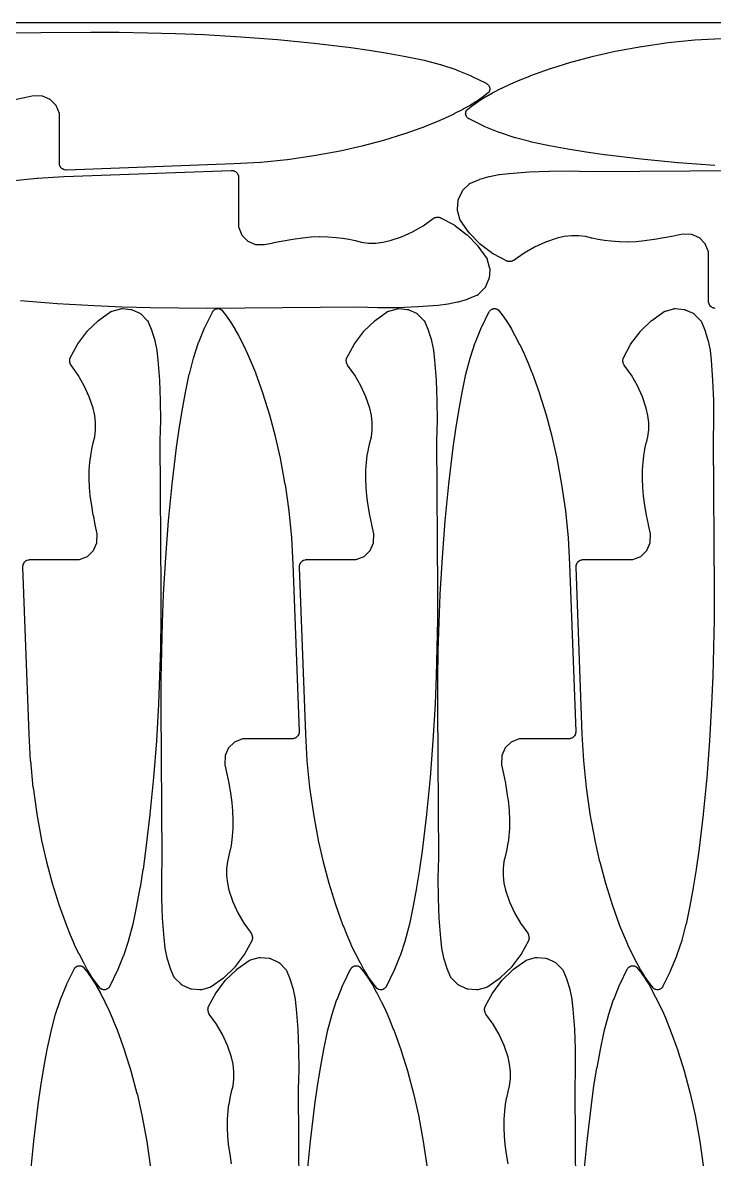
# Model space of a CAD drawing. Header units: metres. Extents: x 0 to 3000, y 0 to 1100.
# Drawn here: x 736 to 1070, y 550 to 1100 of the extents above; entities that cross this region are included whole.
import ezdxf

# ---------------------------------------------------------------- set-up
doc = ezdxf.new("R2010")
doc.units = ezdxf.units.M

msp = doc.modelspace()

# ---------------------------------------------------------------- linework, layer by layer
at = {"color": 7}
msp.add_lwpolyline([(0, 0), (3000, 0), (3000, 1100), (0, 1100), (0, 0)], close=True, dxfattribs=at)
at = {"color": 1}
for points in [[(695.85, 1094.92), (768.73, 1095.45), (768.74, 1095.45), (768.75, 1095.45), (782.4, 1095.39), (782.42, 1095.39), (796.06, 1095.17), (796.09, 1095.17), (809.72, 1094.78), (809.75, 1094.78), (823.38, 1094.23), (823.4, 1094.23), (823.41, 1094.23), (841.18, 1093.23), (841.22, 1093.23), (858.95, 1091.86), (858.99, 1091.86), (876.7, 1090.13), (876.74, 1090.12), (894.41, 1088.03), (894.43, 1088.02), (894.45, 1088.02), (903.32, 1086.77), (903.36, 1086.77), (912.2, 1085.32), (912.24, 1085.31), (921.05, 1083.67), (921.09, 1083.66), (929.86, 1081.83), (929.9, 1081.82), (929.94, 1081.81), (937.61, 1079.83), (937.75, 1079.79), (945.25, 1077.3), (945.38, 1077.25), (952.7, 1074.24), (952.83, 1074.19), (959.93, 1070.68), (959.95, 1070.67), (959.97, 1070.66), (960.03, 1070.62), (960.1, 1070.59), (960.12, 1070.57), (960.14, 1070.56), (960.46, 1070.35), (960.62, 1070.23), (960.77, 1070.11), (960.9, 1069.96), (961.02, 1069.81), (961.23, 1069.5), (961.33, 1069.34), (961.41, 1069.16), (961.48, 1068.99), (961.53, 1068.8), (961.61, 1068.44), (961.65, 1068.24), (961.66, 1068.05), (961.66, 1067.85), (961.63, 1067.66), (961.57, 1067.28), (961.56, 1067.23), (961.55, 1067.18), (961.53, 1067.13), (961.52, 1067.09), (961.51, 1067.04), (961.49, 1066.99), (961.48, 1066.94), (961.46, 1066.9), (961.44, 1066.85), (961.42, 1066.8), (961.4, 1066.76), (961.38, 1066.72), (961.36, 1066.68), (961.34, 1066.63), (961.31, 1066.59), (961.29, 1066.55), (961.26, 1066.51), (961.23, 1066.46), (961.2, 1066.43), (961.18, 1066.39), (961.14, 1066.35), (961.11, 1066.31), (961.08, 1066.28), (961.05, 1066.24), (961.01, 1066.2), (960.97, 1066.17), (960.94, 1066.14), (960.91, 1066.1), (960.86, 1066.07), (960.83, 1066.04), (958.02, 1063.85), (957.93, 1063.78), (955, 1061.76), (954.91, 1061.7), (951.88, 1059.84), (951.78, 1059.78), (948.64, 1058.1), (948.63, 1058.09), (948.61, 1058.09), (944.28, 1055.84), (944.22, 1055.82), (939.82, 1053.71), (939.76, 1053.69), (935.29, 1051.73), (935.23, 1051.7), (930.7, 1049.89), (930.66, 1049.88), (930.63, 1049.86), (920.56, 1046.25), (920.48, 1046.23), (910.27, 1043.04), (910.19, 1043.02), (899.86, 1040.25), (899.78, 1040.23), (889.34, 1037.9), (889.31, 1037.89), (889.27, 1037.88), (876.6, 1035.55), (876.52, 1035.53), (863.78, 1033.73), (863.7, 1033.72), (850.89, 1032.44), (850.8, 1032.43), (837.95, 1031.68), (837.93, 1031.68), (837.91, 1031.68), (757.08, 1028.65), (756.99, 1028.65), (756.9, 1028.66), (756.89, 1028.66), (756.89, 1028.66), (756.8, 1028.67), (756.71, 1028.68), (756.15, 1028.76), (755.97, 1028.8), (755.79, 1028.85), (755.62, 1028.92), (755.46, 1029), (754.99, 1029.27), (754.83, 1029.37), (754.69, 1029.48), (754.56, 1029.61), (754.43, 1029.74), (754.09, 1030.16), (753.98, 1030.31), (753.89, 1030.47), (753.81, 1030.64), (753.74, 1030.81), (753.57, 1031.35), (753.56, 1031.36), (753.56, 1031.38), (753.54, 1031.46), (753.52, 1031.54), (753.52, 1031.55), (753.51, 1031.57), (753.5, 1031.65), (753.49, 1031.73), (753.48, 1031.75), (753.48, 1031.76), (753.48, 1031.84), (753.47, 1031.93), (753.47, 1031.94), (753.47, 1031.96), (753.47, 1056.05), (751.89, 1059.97), (751.89, 1059.97), (749.05, 1062.86), (745.33, 1064.5), (740.95, 1064.6), (736.59, 1063.65), (736.55, 1063.64), (731.94, 1062.75)], [(1070.44, 1030.87), (1052.71, 1032.24), (1052.67, 1032.24), (1034.96, 1033.97), (1034.92, 1033.98), (1017.25, 1036.07), (1017.23, 1036.08), (1017.21, 1036.08), (1008.34, 1037.33), (1008.3, 1037.33), (999.46, 1038.78), (999.42, 1038.79), (990.61, 1040.43), (990.57, 1040.44), (981.81, 1042.27), (981.76, 1042.28), (981.72, 1042.29), (974.05, 1044.27), (973.91, 1044.31), (966.41, 1046.8), (966.28, 1046.85), (958.96, 1049.86), (958.84, 1049.91), (951.73, 1053.42), (951.71, 1053.43), (951.69, 1053.44), (951.63, 1053.48), (951.56, 1053.51), (951.54, 1053.53), (951.52, 1053.54), (951.2, 1053.75), (951.04, 1053.87), (950.9, 1054), (950.76, 1054.14), (950.64, 1054.29), (950.43, 1054.6), (950.33, 1054.77), (950.25, 1054.94), (950.18, 1055.11), (950.13, 1055.3), (950.05, 1055.66), (950.01, 1055.86), (950, 1056.05), (950, 1056.25), (950.03, 1056.44), (950.09, 1056.82), (950.11, 1056.87), (950.11, 1056.92), (950.13, 1056.97), (950.14, 1057.01), (950.15, 1057.06), (950.17, 1057.11), (950.18, 1057.16), (950.2, 1057.2), (950.22, 1057.25), (950.24, 1057.3), (950.26, 1057.34), (950.28, 1057.38), (950.3, 1057.43), (950.33, 1057.47), (950.35, 1057.51), (950.37, 1057.55), (950.4, 1057.59), (950.43, 1057.64), (950.46, 1057.67), (950.49, 1057.71), (950.52, 1057.75), (950.55, 1057.79), (950.58, 1057.83), (950.61, 1057.86), (950.65, 1057.9), (950.69, 1057.93), (950.72, 1057.96), (950.76, 1058), (950.8, 1058.03), (950.84, 1058.06), (953.64, 1060.25), (953.73, 1060.32), (956.66, 1062.34), (956.75, 1062.4), (959.78, 1064.26), (959.88, 1064.32), (963.02, 1066), (963.03, 1066.01), (963.05, 1066.01), (967.38, 1068.26), (967.44, 1068.28), (971.84, 1070.39), (971.9, 1070.41), (976.37, 1072.37), (976.43, 1072.4), (980.96, 1074.21), (981, 1074.22), (981.03, 1074.24), (991.1, 1077.85), (991.18, 1077.87), (1001.39, 1081.06), (1001.47, 1081.08), (1011.8, 1083.85), (1011.88, 1083.87), (1022.32, 1086.21), (1022.35, 1086.21), (1022.39, 1086.22), (1035.06, 1088.55), (1035.14, 1088.57), (1047.88, 1090.37), (1047.97, 1090.38), (1060.77, 1091.66), (1060.86, 1091.67), (1073.71, 1092.42)], [(729.97, 1023.49), (742.77, 1024.77), (742.86, 1024.77), (755.71, 1025.52), (755.73, 1025.52), (755.75, 1025.53), (836.58, 1028.55), (836.67, 1028.55), (836.76, 1028.55), (836.77, 1028.55), (836.77, 1028.55), (836.86, 1028.54), (836.95, 1028.53), (837.51, 1028.45), (837.69, 1028.41), (837.87, 1028.36), (838.04, 1028.29), (838.21, 1028.2), (838.67, 1027.93), (838.83, 1027.84), (838.97, 1027.72), (839.1, 1027.6), (839.23, 1027.46), (839.57, 1027.04), (839.68, 1026.89), (839.77, 1026.74), (839.86, 1026.57), (839.92, 1026.39), (840.09, 1025.86), (840.1, 1025.85), (840.1, 1025.83), (840.12, 1025.75), (840.14, 1025.67), (840.15, 1025.66), (840.15, 1025.64), (840.16, 1025.56), (840.18, 1025.48), (840.18, 1025.46), (840.18, 1025.45), (840.18, 1025.36), (840.19, 1025.28), (840.19, 1025.27), (840.19, 1025.25), (840.19, 1001.16), (841.77, 997.24), (841.77, 997.24), (844.62, 994.34), (848.33, 992.71), (852.71, 992.61), (857.07, 993.56), (857.11, 993.57), (861.72, 994.45), (861.77, 994.46), (866.4, 995.24), (866.44, 995.25), (871.09, 995.92), (871.13, 995.92), (871.17, 995.93), (875.12, 996.32), (875.24, 996.33), (879.2, 996.49), (879.32, 996.49), (883.28, 996.41), (883.4, 996.41), (887.35, 996.08), (887.38, 996.08), (887.41, 996.08), (890.44, 995.74), (890.55, 995.73), (893.55, 995.24), (893.66, 995.22), (896.63, 994.57), (896.73, 994.55), (899.53, 993.79), (902.99, 993.39), (906.51, 993.39), (910, 993.78), (913.45, 994.56), (919, 996.45), (924.34, 998.87), (929.42, 1001.79), (934.28, 1005.25), (934.36, 1005.3), (934.44, 1005.35), (934.44, 1005.35), (934.45, 1005.36), (934.53, 1005.4), (934.61, 1005.44), (934.97, 1005.6), (935.14, 1005.67), (935.32, 1005.73), (935.7, 1005.82), (935.88, 1005.86), (936.06, 1005.88), (936.45, 1005.9), (936.64, 1005.9), (936.83, 1005.88), (937.21, 1005.83), (937.28, 1005.82), (937.35, 1005.81), (937.38, 1005.8), (937.41, 1005.8), (937.47, 1005.78), (937.54, 1005.76), (937.57, 1005.75), (937.6, 1005.74), (937.66, 1005.72), (937.72, 1005.7), (937.75, 1005.68), (937.78, 1005.67), (937.84, 1005.64), (937.9, 1005.61), (944.36, 1002.15), (944.49, 1002.07), (944.62, 1001.99), (950.44, 997.6), (950.56, 997.5), (950.67, 997.4), (955.74, 992.17), (955.85, 992.05), (955.94, 991.93), (960.18, 985.95), (960.21, 985.9), (960.24, 985.86), (960.26, 985.82), (960.28, 985.79), (960.31, 985.74), (960.34, 985.69), (960.35, 985.65), (960.37, 985.61), (960.39, 985.56), (960.42, 985.51), (960.43, 985.47), (960.44, 985.43), (960.46, 985.37), (960.48, 985.32), (961.59, 981.2), (961.63, 981.03), (961.65, 980.86), (961.66, 980.68), (961.65, 980.51), (961.29, 976.38), (961.27, 976.21), (961.23, 976.04), (961.18, 975.87), (961.11, 975.71), (959.38, 971.95), (959.3, 971.8), (959.2, 971.65), (959.09, 971.51), (958.98, 971.38), (955.96, 968.36), (955.96, 968.36), (955.95, 968.35), (955.88, 968.29), (955.82, 968.23), (955.81, 968.23), (955.81, 968.22), (955.73, 968.17), (955.66, 968.11), (955.65, 968.11), (955.65, 968.11), (955.57, 968.06), (955.49, 968.01), (955.48, 968.01), (955.48, 968.01), (955.4, 967.97), (955.31, 967.93), (955.31, 967.93), (955.3, 967.92), (950.96, 966.16), (950.78, 966.1), (946.31, 964.74), (946.13, 964.7), (941.55, 963.76), (941.37, 963.73), (936.71, 963.21), (936.67, 963.21), (936.64, 963.2), (926.99, 962.49), (926.92, 962.48), (917.25, 962.09), (917.19, 962.09), (907.52, 962.03), (907.45, 962.03), (897.81, 962.28), (824.93, 961.76), (824.92, 961.76), (824.91, 961.76), (811.26, 961.82), (811.24, 961.82), (797.6, 962.04), (797.57, 962.04), (783.94, 962.43), (783.91, 962.43), (770.28, 962.98), (770.26, 962.98), (770.25, 962.98), (752.49, 963.98), (752.44, 963.98), (734.71, 965.34)], [(1070.71, 961.78), (1070.15, 961.87), (1069.97, 961.9), (1069.79, 961.96), (1069.62, 962.03), (1069.46, 962.11), (1068.99, 962.38), (1068.83, 962.48), (1068.69, 962.59), (1068.56, 962.72), (1068.43, 962.85), (1068.09, 963.27), (1067.98, 963.42), (1067.89, 963.58), (1067.81, 963.75), (1067.74, 963.92), (1067.57, 964.45), (1067.56, 964.47), (1067.56, 964.49), (1067.54, 964.56), (1067.52, 964.64), (1067.52, 964.66), (1067.51, 964.68), (1067.5, 964.76), (1067.49, 964.84), (1067.48, 964.85), (1067.48, 964.87), (1067.48, 964.95), (1067.47, 965.03), (1067.47, 965.05), (1067.47, 965.07), (1067.47, 989.15), (1065.89, 993.07), (1065.89, 993.07), (1063.05, 995.97), (1059.33, 997.6), (1054.95, 997.7), (1050.59, 996.76), (1050.55, 996.75), (1045.94, 995.86), (1045.89, 995.85), (1041.26, 995.07), (1041.22, 995.07), (1036.57, 994.4), (1036.53, 994.4), (1036.49, 994.39), (1032.54, 993.99), (1032.42, 993.98), (1028.46, 993.82), (1028.34, 993.82), (1024.38, 993.9), (1024.26, 993.91), (1020.31, 994.23), (1020.28, 994.23), (1020.25, 994.24), (1017.22, 994.57), (1017.11, 994.59), (1014.11, 995.08), (1014.01, 995.1), (1011.03, 995.74), (1010.93, 995.77), (1008.13, 996.53), (1004.67, 996.92), (1001.15, 996.92), (997.66, 996.53), (994.21, 995.75), (988.66, 993.86), (983.32, 991.45), (978.24, 988.53), (973.38, 985.06), (973.3, 985.01), (973.22, 984.97), (973.22, 984.96), (973.21, 984.96), (973.13, 984.92), (973.05, 984.87), (972.69, 984.71), (972.52, 984.64), (972.34, 984.59), (971.96, 984.49), (971.78, 984.46), (971.6, 984.44), (971.21, 984.42), (971.02, 984.42), (970.83, 984.43), (970.45, 984.48), (970.38, 984.49), (970.32, 984.5), (970.28, 984.51), (970.25, 984.52), (970.19, 984.54), (970.13, 984.55), (970.1, 984.56), (970.06, 984.57), (970, 984.6), (969.94, 984.62), (969.91, 984.63), (969.88, 984.64), (969.82, 984.67), (969.76, 984.7), (963.3, 988.16), (963.17, 988.24), (963.04, 988.33), (957.22, 992.71), (957.11, 992.81), (956.99, 992.92), (951.92, 998.15), (951.81, 998.26), (951.72, 998.38), (947.48, 1004.36), (947.45, 1004.41), (947.42, 1004.46), (947.4, 1004.49), (947.38, 1004.53), (947.35, 1004.58), (947.32, 1004.63), (947.31, 1004.67), (947.29, 1004.7), (947.27, 1004.76), (947.25, 1004.81), (947.23, 1004.85), (947.22, 1004.89), (947.2, 1004.94), (947.19, 1005), (946.07, 1009.11), (946.03, 1009.28), (946.01, 1009.46), (946, 1009.63), (946.01, 1009.81), (946.37, 1013.94), (946.39, 1014.11), (946.43, 1014.28), (946.48, 1014.44), (946.55, 1014.6), (948.28, 1018.36), (948.37, 1018.52), (948.46, 1018.67), (948.57, 1018.81), (948.68, 1018.94), (951.7, 1021.95), (951.7, 1021.96), (951.71, 1021.96), (951.78, 1022.02), (951.84, 1022.08), (951.85, 1022.09), (951.86, 1022.09), (951.93, 1022.15), (952, 1022.2), (952.01, 1022.21), (952.01, 1022.21), (952.09, 1022.26), (952.17, 1022.3), (952.18, 1022.31), (952.18, 1022.31), (952.27, 1022.35), (952.35, 1022.39), (952.35, 1022.39), (952.36, 1022.39), (956.7, 1024.16), (956.88, 1024.22), (961.35, 1025.57), (961.53, 1025.62), (966.11, 1026.56), (966.29, 1026.59), (970.95, 1027.1), (970.99, 1027.11), (971.02, 1027.11), (980.67, 1027.83), (980.74, 1027.83), (990.41, 1028.22), (990.47, 1028.22), (1000.15, 1028.29), (1000.21, 1028.29), (1009.85, 1028.03), (1082.73, 1028.55)], [(739.41, 540.99), (741.14, 558.7), (741.14, 558.74), (743.24, 576.41), (743.25, 576.43), (743.25, 576.45), (744.5, 585.32), (744.5, 585.36), (745.95, 594.2), (745.95, 594.24), (747.6, 603.05), (747.6, 603.09), (749.44, 611.86), (749.45, 611.9), (749.46, 611.94), (751.44, 619.61), (751.48, 619.75), (753.97, 627.25), (754.02, 627.38), (757.02, 634.7), (757.08, 634.83), (760.59, 641.93), (760.6, 641.95), (760.61, 641.97), (760.65, 642.03), (760.68, 642.1), (760.7, 642.12), (760.71, 642.14), (760.92, 642.46), (761.03, 642.62), (761.16, 642.77), (761.31, 642.9), (761.46, 643.02), (761.77, 643.23), (761.93, 643.33), (762.1, 643.41), (762.28, 643.48), (762.47, 643.53), (762.83, 643.61), (763.02, 643.65), (763.22, 643.66), (763.41, 643.66), (763.61, 643.63), (763.99, 643.57), (764.04, 643.56), (764.09, 643.55), (764.14, 643.53), (764.18, 643.52), (764.23, 643.51), (764.28, 643.49), (764.32, 643.48), (764.37, 643.46), (764.42, 643.44), (764.46, 643.42), (764.51, 643.4), (764.55, 643.38), (764.59, 643.36), (764.64, 643.34), (764.68, 643.31), (764.72, 643.29), (764.76, 643.26), (764.81, 643.23), (764.84, 643.2), (764.88, 643.18), (764.92, 643.14), (764.96, 643.11), (764.99, 643.08), (765.03, 643.05), (765.06, 643.01), (765.1, 642.97), (765.13, 642.94), (765.16, 642.91), (765.2, 642.86), (765.23, 642.83), (767.42, 640.02), (767.49, 639.93), (769.51, 637), (769.57, 636.91), (771.43, 633.88), (771.48, 633.78), (773.17, 630.64), (773.17, 630.63), (773.18, 630.61), (775.42, 626.28), (775.45, 626.22), (777.55, 621.82), (777.58, 621.76), (779.54, 617.29), (779.57, 617.23), (781.38, 612.7), (781.39, 612.66), (781.41, 612.63), (785.01, 602.56), (785.04, 602.48), (788.23, 592.27), (788.25, 592.19), (791.02, 581.86), (791.04, 581.78), (793.37, 571.34), (793.38, 571.31), (793.39, 571.27), (795.72, 558.6), (795.73, 558.52), (797.54, 545.78)], [(836.81, 547.77), (836.03, 552.4), (836.02, 552.44), (835.35, 557.09), (835.35, 557.13), (835.34, 557.17), (834.94, 561.12), (834.94, 561.24), (834.78, 565.2), (834.78, 565.32), (834.86, 569.28), (834.86, 569.4), (835.18, 573.35), (835.19, 573.38), (835.19, 573.41), (835.53, 576.44), (835.54, 576.55), (836.03, 579.55), (836.05, 579.66), (836.7, 582.63), (836.72, 582.73), (837.48, 585.53), (837.88, 588.99), (837.88, 592.51), (837.49, 596), (836.71, 599.45), (834.82, 605), (832.4, 610.34), (829.48, 615.42), (826.02, 620.28), (825.97, 620.36), (825.92, 620.44), (825.92, 620.44), (825.91, 620.45), (825.87, 620.53), (825.83, 620.61), (825.67, 620.97), (825.6, 621.14), (825.54, 621.32), (825.45, 621.7), (825.41, 621.88), (825.39, 622.06), (825.37, 622.45), (825.37, 622.64), (825.39, 622.83), (825.44, 623.21), (825.45, 623.28), (825.46, 623.35), (825.47, 623.38), (825.47, 623.41), (825.49, 623.47), (825.51, 623.54), (825.52, 623.57), (825.53, 623.6), (825.55, 623.66), (825.57, 623.72), (825.59, 623.75), (825.6, 623.78), (825.63, 623.84), (825.66, 623.9), (829.12, 630.36), (829.19, 630.49), (829.28, 630.62), (833.67, 636.44), (833.77, 636.56), (833.87, 636.67), (839.1, 641.74), (839.21, 641.85), (839.34, 641.94), (845.32, 646.18), (845.36, 646.21), (845.41, 646.24), (845.45, 646.26), (845.48, 646.28), (845.53, 646.31), (845.58, 646.34), (845.62, 646.35), (845.66, 646.37), (845.71, 646.39), (845.76, 646.42), (845.8, 646.43), (845.84, 646.44), (845.9, 646.46), (845.95, 646.48), (850.07, 647.59), (850.24, 647.63), (850.41, 647.65), (850.59, 647.66), (850.76, 647.65), (854.89, 647.29), (855.06, 647.27), (855.23, 647.23), (855.4, 647.18), (855.55, 647.11), (859.32, 645.38), (859.47, 645.3), (859.62, 645.2), (859.76, 645.09), (859.89, 644.98), (862.91, 641.96), (862.91, 641.96), (862.92, 641.95), (862.98, 641.88), (863.04, 641.82), (863.04, 641.81), (863.05, 641.81), (863.1, 641.73), (863.16, 641.66), (863.16, 641.65), (863.16, 641.65), (863.21, 641.57), (863.26, 641.49), (863.26, 641.48), (863.26, 641.48), (863.3, 641.4), (863.34, 641.31), (863.34, 641.31), (863.35, 641.3), (865.11, 636.96), (865.17, 636.78), (866.53, 632.31), (866.57, 632.13), (867.51, 627.55), (867.54, 627.37), (868.06, 622.71), (868.06, 622.67), (868.07, 622.64), (868.78, 612.99), (868.78, 612.92), (869.18, 603.25), (869.18, 603.19), (869.24, 593.52), (869.24, 593.45), (868.99, 583.81), (869.51, 510.93)], [(873.19, 540.99), (874.93, 558.7), (874.93, 558.74), (877.03, 576.41), (877.03, 576.43), (877.03, 576.45), (878.28, 585.32), (878.29, 585.36), (879.73, 594.2), (879.74, 594.24), (881.38, 603.05), (881.39, 603.09), (883.23, 611.86), (883.24, 611.9), (883.25, 611.94), (885.22, 619.61), (885.26, 619.75), (887.76, 627.25), (887.8, 627.38), (890.81, 634.7), (890.87, 634.83), (894.37, 641.93), (894.38, 641.95), (894.39, 641.97), (894.43, 642.03), (894.47, 642.1), (894.48, 642.12), (894.49, 642.14), (894.71, 642.46), (894.82, 642.62), (894.95, 642.77), (895.09, 642.9), (895.25, 643.02), (895.56, 643.23), (895.72, 643.33), (895.89, 643.41), (896.07, 643.48), (896.25, 643.53), (896.62, 643.61), (896.81, 643.65), (897.01, 643.66), (897.2, 643.66), (897.39, 643.63), (897.78, 643.57), (897.83, 643.56), (897.88, 643.55), (897.92, 643.53), (897.97, 643.52), (898.02, 643.51), (898.07, 643.49), (898.11, 643.48), (898.15, 643.46), (898.2, 643.44), (898.25, 643.42), (898.29, 643.4), (898.33, 643.38), (898.38, 643.36), (898.43, 643.34), (898.47, 643.31), (898.51, 643.29), (898.55, 643.26), (898.59, 643.23), (898.63, 643.2), (898.67, 643.18), (898.71, 643.14), (898.75, 643.11), (898.78, 643.08), (898.82, 643.05), (898.85, 643.01), (898.89, 642.97), (898.92, 642.94), (898.95, 642.91), (898.98, 642.86), (899.02, 642.83), (901.2, 640.02), (901.27, 639.93), (903.3, 637), (903.36, 636.91), (905.21, 633.88), (905.27, 633.78), (906.95, 630.64), (906.96, 630.63), (906.97, 630.61), (909.21, 626.28), (909.24, 626.22), (911.34, 621.82), (911.37, 621.76), (913.33, 617.29), (913.35, 617.23), (915.17, 612.7), (915.18, 612.66), (915.19, 612.63), (918.8, 602.56), (918.83, 602.48), (922.01, 592.27), (922.04, 592.19), (924.8, 581.86), (924.82, 581.78), (927.16, 571.34), (927.17, 571.31), (927.17, 571.27), (929.51, 558.6), (929.52, 558.52), (931.33, 545.78)], [(970.59, 547.77), (969.81, 552.4), (969.81, 552.44), (969.14, 557.09), (969.14, 557.13), (969.13, 557.17), (968.73, 561.12), (968.72, 561.24), (968.56, 565.2), (968.56, 565.32), (968.64, 569.28), (968.65, 569.4), (968.97, 573.35), (968.97, 573.38), (968.98, 573.41), (969.31, 576.44), (969.33, 576.55), (969.82, 579.55), (969.84, 579.66), (970.48, 582.63), (970.51, 582.73), (971.27, 585.53), (971.66, 588.99), (971.66, 592.51), (971.27, 596), (970.49, 599.45), (968.6, 605), (966.19, 610.34), (963.27, 615.42), (959.8, 620.28), (959.75, 620.36), (959.71, 620.44), (959.7, 620.44), (959.7, 620.45), (959.66, 620.53), (959.61, 620.61), (959.45, 620.97), (959.38, 621.14), (959.33, 621.32), (959.23, 621.7), (959.2, 621.88), (959.18, 622.06), (959.16, 622.45), (959.16, 622.64), (959.17, 622.83), (959.22, 623.21), (959.23, 623.28), (959.24, 623.35), (959.25, 623.38), (959.26, 623.41), (959.28, 623.47), (959.29, 623.54), (959.3, 623.57), (959.31, 623.6), (959.34, 623.66), (959.36, 623.72), (959.37, 623.75), (959.38, 623.78), (959.41, 623.84), (959.44, 623.9), (962.9, 630.36), (962.98, 630.49), (963.07, 630.62), (967.45, 636.44), (967.55, 636.56), (967.66, 636.67), (972.89, 641.74), (973, 641.85), (973.12, 641.94), (979.1, 646.18), (979.15, 646.21), (979.2, 646.24), (979.23, 646.26), (979.27, 646.28), (979.32, 646.31), (979.37, 646.34), (979.41, 646.35), (979.44, 646.37), (979.5, 646.39), (979.55, 646.42), (979.59, 646.43), (979.63, 646.44), (979.68, 646.46), (979.74, 646.48), (983.85, 647.59), (984.02, 647.63), (984.2, 647.65), (984.37, 647.66), (984.55, 647.65), (988.68, 647.29), (988.85, 647.27), (989.02, 647.23), (989.18, 647.18), (989.34, 647.11), (993.1, 645.38), (993.26, 645.3), (993.41, 645.2), (993.55, 645.09), (993.68, 644.98), (996.69, 641.96), (996.7, 641.96), (996.7, 641.95), (996.76, 641.88), (996.82, 641.82), (996.83, 641.81), (996.83, 641.81), (996.89, 641.73), (996.94, 641.66), (996.95, 641.65), (996.95, 641.65), (997, 641.57), (997.04, 641.49), (997.05, 641.48), (997.05, 641.48), (997.09, 641.4), (997.13, 641.31), (997.13, 641.31), (997.13, 641.3), (998.9, 636.96), (998.96, 636.78), (1000.31, 632.31), (1000.36, 632.13), (1001.3, 627.55), (1001.33, 627.37), (1001.84, 622.71), (1001.85, 622.67), (1001.85, 622.64), (1002.57, 612.99), (1002.57, 612.92), (1002.96, 603.25), (1002.96, 603.19), (1003.03, 593.52), (1003.03, 593.45), (1002.77, 583.81), (1003.29, 510.93)], [(1006.98, 540.99), (1008.71, 558.7), (1008.72, 558.74), (1010.81, 576.41), (1010.82, 576.43), (1010.82, 576.45), (1012.07, 585.32), (1012.07, 585.36), (1013.52, 594.2), (1013.53, 594.24), (1015.17, 603.05), (1015.18, 603.09), (1017.01, 611.86), (1017.02, 611.9), (1017.03, 611.94), (1019.01, 619.61), (1019.05, 619.75), (1021.54, 627.25), (1021.59, 627.38), (1024.6, 634.7), (1024.65, 634.83), (1028.16, 641.93), (1028.17, 641.95), (1028.18, 641.97), (1028.22, 642.03), (1028.25, 642.1), (1028.27, 642.12), (1028.28, 642.14), (1028.49, 642.46), (1028.61, 642.62), (1028.74, 642.77), (1028.88, 642.9), (1029.03, 643.02), (1029.34, 643.23), (1029.51, 643.33), (1029.68, 643.41), (1029.85, 643.48), (1030.04, 643.53), (1030.4, 643.61), (1030.6, 643.65), (1030.79, 643.66), (1030.99, 643.66), (1031.18, 643.63), (1031.56, 643.57), (1031.61, 643.56), (1031.66, 643.55), (1031.71, 643.53), (1031.75, 643.52), (1031.8, 643.51), (1031.85, 643.49), (1031.9, 643.48), (1031.94, 643.46), (1031.99, 643.44), (1032.04, 643.42), (1032.08, 643.4), (1032.12, 643.38), (1032.17, 643.36), (1032.21, 643.34), (1032.25, 643.31), (1032.29, 643.29), (1032.33, 643.26), (1032.38, 643.23), (1032.41, 643.2), (1032.45, 643.18), (1032.49, 643.14), (1032.53, 643.11), (1032.57, 643.08), (1032.6, 643.05), (1032.64, 643.01), (1032.67, 642.97), (1032.7, 642.94), (1032.74, 642.91), (1032.77, 642.86), (1032.8, 642.83), (1034.99, 640.02), (1035.06, 639.93), (1037.08, 637), (1037.14, 636.91), (1039, 633.88), (1039.06, 633.78), (1040.74, 630.64), (1040.75, 630.63), (1040.75, 630.61), (1043, 626.28), (1043.02, 626.22), (1045.13, 621.82), (1045.15, 621.76), (1047.11, 617.29), (1047.14, 617.23), (1048.95, 612.7), (1048.96, 612.66), (1048.98, 612.63), (1052.59, 602.56), (1052.61, 602.48), (1055.8, 592.27), (1055.82, 592.19), (1058.59, 581.86), (1058.61, 581.78), (1060.95, 571.34), (1060.95, 571.31), (1060.96, 571.27), (1063.29, 558.6), (1063.31, 558.52), (1065.11, 545.78)]]:
    msp.add_lwpolyline(points, dxfattribs=at)
for points in [[(767.13, 841.77), (770.03, 844.62), (771.66, 848.33), (771.76, 852.71), (770.82, 857.07), (770.81, 857.11), (769.92, 861.72), (769.91, 861.77), (769.14, 866.4), (769.13, 866.44), (768.46, 871.09), (768.46, 871.13), (768.45, 871.17), (768.05, 875.12), (768.04, 875.24), (767.88, 879.2), (767.88, 879.32), (767.96, 883.28), (767.97, 883.4), (768.29, 887.35), (768.29, 887.38), (768.3, 887.41), (768.63, 890.44), (768.65, 890.55), (769.14, 893.55), (769.16, 893.66), (769.81, 896.63), (769.83, 896.73), (770.59, 899.53), (770.98, 902.99), (770.99, 906.51), (770.6, 910), (769.81, 913.45), (767.92, 919), (765.51, 924.34), (762.59, 929.42), (759.12, 934.28), (759.08, 934.36), (759.03, 934.44), (759.02, 934.44), (759.02, 934.45), (758.98, 934.53), (758.94, 934.61), (758.77, 934.97), (758.7, 935.14), (758.65, 935.32), (758.56, 935.7), (758.52, 935.88), (758.5, 936.06), (758.48, 936.45), (758.48, 936.64), (758.49, 936.83), (758.54, 937.21), (758.56, 937.28), (758.57, 937.35), (758.57, 937.38), (758.58, 937.41), (758.6, 937.47), (758.61, 937.54), (758.62, 937.57), (758.63, 937.6), (758.66, 937.66), (758.68, 937.72), (758.69, 937.75), (758.7, 937.78), (758.74, 937.84), (758.76, 937.9), (762.22, 944.36), (762.3, 944.49), (762.39, 944.62), (766.78, 950.44), (766.87, 950.56), (766.98, 950.67), (772.21, 955.74), (772.32, 955.85), (772.44, 955.94), (778.42, 960.18), (778.47, 960.21), (778.52, 960.24), (778.55, 960.26), (778.59, 960.28), (778.64, 960.31), (778.69, 960.34), (778.73, 960.35), (778.76, 960.37), (778.82, 960.39), (778.87, 960.42), (778.91, 960.43), (778.95, 960.44), (779, 960.46), (779.06, 960.48), (783.17, 961.59), (783.34, 961.63), (783.52, 961.65), (783.69, 961.66), (783.87, 961.65), (788, 961.29), (788.17, 961.27), (788.34, 961.23), (788.5, 961.18), (788.66, 961.11), (792.42, 959.38), (792.58, 959.3), (792.73, 959.2), (792.87, 959.09), (793, 958.98), (796.01, 955.96), (796.02, 955.96), (796.02, 955.95), (796.08, 955.88), (796.15, 955.82), (796.15, 955.81), (796.15, 955.81), (796.21, 955.73), (796.26, 955.66), (796.27, 955.65), (796.27, 955.65), (796.32, 955.57), (796.36, 955.49), (796.37, 955.48), (796.37, 955.48), (796.41, 955.4), (796.45, 955.31), (796.45, 955.31), (796.45, 955.3), (798.22, 950.96), (798.28, 950.78), (799.63, 946.31), (799.68, 946.13), (800.62, 941.55), (800.65, 941.37), (801.17, 936.71), (801.17, 936.67), (801.17, 936.64), (801.89, 926.99), (801.89, 926.92), (802.28, 917.25), (802.28, 917.19), (802.35, 907.52), (802.35, 907.45), (802.09, 897.81), (802.62, 824.93), (802.61, 824.92), (802.62, 824.91), (802.56, 811.26), (802.56, 811.24), (802.34, 797.6), (802.34, 797.57), (801.95, 783.94), (801.95, 783.91), (801.4, 770.28), (801.4, 770.26), (801.4, 770.25), (800.4, 752.49), (800.4, 752.44), (799.03, 734.71), (799.03, 734.67), (797.3, 716.96), (797.29, 716.92), (795.19, 699.25), (795.19, 699.23), (795.19, 699.21), (793.94, 690.34), (793.93, 690.3), (792.49, 681.46), (792.48, 681.42), (790.84, 672.61), (790.83, 672.57), (789, 663.81), (788.99, 663.76), (788.98, 663.72), (787, 656.05), (786.96, 655.91), (784.47, 648.41), (784.42, 648.28), (781.41, 640.96), (781.36, 640.84), (777.85, 633.73), (777.84, 633.71), (777.83, 633.69), (777.79, 633.63), (777.75, 633.56), (777.74, 633.54), (777.73, 633.52), (777.52, 633.2), (777.4, 633.04), (777.27, 632.9), (777.13, 632.76), (776.98, 632.64), (776.67, 632.43), (776.5, 632.33), (776.33, 632.25), (776.15, 632.18), (775.97, 632.13), (775.6, 632.05), (775.41, 632.01), (775.22, 632), (775.02, 632), (774.83, 632.03), (774.45, 632.09), (774.4, 632.11), (774.34, 632.11), (774.3, 632.13), (774.25, 632.14), (774.21, 632.15), (774.16, 632.17), (774.11, 632.18), (774.07, 632.2), (774.02, 632.22), (773.97, 632.24), (773.93, 632.26), (773.89, 632.28), (773.84, 632.3), (773.8, 632.33), (773.76, 632.35), (773.72, 632.37), (773.68, 632.4), (773.63, 632.43), (773.59, 632.46), (773.56, 632.49), (773.52, 632.52), (773.48, 632.55), (773.44, 632.58), (773.41, 632.61), (773.37, 632.65), (773.33, 632.69), (773.3, 632.72), (773.27, 632.76), (773.24, 632.8), (773.21, 632.84), (771.02, 635.64), (770.95, 635.73), (768.93, 638.66), (768.87, 638.75), (767.01, 641.78), (766.95, 641.88), (765.27, 645.02), (765.26, 645.03), (765.25, 645.05), (763.01, 649.38), (762.98, 649.44), (760.88, 653.84), (760.86, 653.9), (758.9, 658.37), (758.87, 658.43), (757.06, 662.96), (757.04, 663), (757.03, 663.03), (753.42, 673.1), (753.4, 673.18), (750.21, 683.39), (750.19, 683.47), (747.42, 693.8), (747.4, 693.88), (745.06, 704.32), (745.06, 704.35), (745.05, 704.39), (742.72, 717.06), (742.7, 717.14), (740.9, 729.88), (740.89, 729.97), (739.61, 742.77), (739.6, 742.86), (738.85, 755.71), (738.85, 755.73), (738.85, 755.75), (735.82, 836.58), (735.82, 836.67), (735.82, 836.76), (735.82, 836.77), (735.82, 836.77), (735.83, 836.86), (735.84, 836.95), (735.93, 837.51), (735.96, 837.69), (736.02, 837.87), (736.09, 838.04), (736.17, 838.21), (736.44, 838.67), (736.54, 838.83), (736.65, 838.97), (736.78, 839.1), (736.91, 839.23), (737.33, 839.57), (737.48, 839.68), (737.64, 839.77), (737.81, 839.86), (737.98, 839.92), (738.51, 840.09), (738.53, 840.1), (738.55, 840.1), (738.63, 840.12), (738.7, 840.14), (738.72, 840.15), (738.74, 840.15), (738.82, 840.16), (738.9, 840.18), (738.91, 840.18), (738.93, 840.18), (739.01, 840.18), (739.09, 840.19), (739.11, 840.19), (739.13, 840.19), (763.21, 840.19), (767.13, 841.77)], [(838.2, 751.89), (835.3, 749.05), (833.67, 745.33), (833.57, 740.95), (834.51, 736.59), (834.52, 736.55), (835.41, 731.94), (835.42, 731.89), (836.19, 727.26), (836.2, 727.22), (836.87, 722.57), (836.87, 722.53), (836.88, 722.49), (837.28, 718.54), (837.29, 718.42), (837.45, 714.46), (837.45, 714.34), (837.37, 710.38), (837.36, 710.26), (837.04, 706.31), (837.04, 706.28), (837.03, 706.25), (836.7, 703.22), (836.68, 703.11), (836.19, 700.11), (836.17, 700.01), (835.52, 697.03), (835.5, 696.93), (834.74, 694.13), (834.35, 690.67), (834.34, 687.15), (834.73, 683.66), (835.52, 680.21), (837.41, 674.66), (839.82, 669.32), (842.74, 664.24), (846.21, 659.38), (846.25, 659.3), (846.3, 659.22), (846.31, 659.22), (846.31, 659.21), (846.35, 659.13), (846.39, 659.05), (846.56, 658.69), (846.63, 658.52), (846.68, 658.34), (846.77, 657.96), (846.81, 657.78), (846.83, 657.6), (846.85, 657.21), (846.85, 657.02), (846.84, 656.83), (846.79, 656.45), (846.77, 656.38), (846.76, 656.32), (846.76, 656.28), (846.75, 656.25), (846.73, 656.19), (846.72, 656.13), (846.71, 656.1), (846.7, 656.06), (846.67, 656), (846.65, 655.94), (846.64, 655.91), (846.63, 655.88), (846.59, 655.82), (846.57, 655.76), (843.11, 649.3), (843.03, 649.17), (842.94, 649.04), (838.55, 643.22), (838.46, 643.11), (838.35, 642.99), (833.12, 637.92), (833.01, 637.81), (832.89, 637.72), (826.91, 633.48), (826.86, 633.45), (826.81, 633.42), (826.78, 633.4), (826.74, 633.38), (826.69, 633.35), (826.64, 633.32), (826.6, 633.31), (826.57, 633.29), (826.51, 633.27), (826.46, 633.25), (826.42, 633.23), (826.38, 633.22), (826.33, 633.2), (826.27, 633.19), (822.16, 632.07), (821.99, 632.03), (821.81, 632.01), (821.64, 632), (821.46, 632.01), (817.33, 632.37), (817.16, 632.39), (816.99, 632.43), (816.83, 632.48), (816.67, 632.55), (812.91, 634.28), (812.75, 634.37), (812.6, 634.46), (812.46, 634.57), (812.33, 634.68), (809.32, 637.7), (809.31, 637.7), (809.31, 637.71), (809.25, 637.78), (809.18, 637.84), (809.18, 637.85), (809.18, 637.86), (809.12, 637.93), (809.07, 638), (809.06, 638.01), (809.06, 638.01), (809.01, 638.09), (808.97, 638.17), (808.96, 638.18), (808.96, 638.18), (808.92, 638.27), (808.88, 638.35), (808.88, 638.35), (808.88, 638.36), (807.11, 642.7), (807.05, 642.88), (805.7, 647.35), (805.65, 647.53), (804.71, 652.11), (804.68, 652.29), (804.16, 656.95), (804.16, 656.99), (804.16, 657.02), (803.44, 666.67), (803.44, 666.74), (803.05, 676.41), (803.05, 676.47), (802.98, 686.15), (802.98, 686.21), (803.24, 695.85), (802.72, 768.73), (802.72, 768.74), (802.72, 768.75), (802.77, 782.4), (802.77, 782.42), (802.99, 796.06), (802.99, 796.09), (803.38, 809.72), (803.38, 809.75), (803.93, 823.38), (803.93, 823.4), (803.93, 823.41), (804.93, 841.18), (804.93, 841.22), (806.3, 858.95), (806.3, 858.99), (808.03, 876.7), (808.04, 876.74), (810.14, 894.41), (810.14, 894.43), (810.14, 894.45), (811.39, 903.32), (811.4, 903.36), (812.84, 912.2), (812.85, 912.24), (814.49, 921.05), (814.5, 921.09), (816.33, 929.86), (816.34, 929.9), (816.35, 929.94), (818.33, 937.61), (818.37, 937.75), (820.86, 945.25), (820.91, 945.38), (823.92, 952.7), (823.97, 952.83), (827.48, 959.93), (827.49, 959.95), (827.5, 959.97), (827.54, 960.03), (827.58, 960.1), (827.59, 960.12), (827.6, 960.14), (827.81, 960.46), (827.93, 960.62), (828.06, 960.77), (828.2, 960.9), (828.36, 961.02), (828.66, 961.23), (828.83, 961.33), (829, 961.41), (829.18, 961.48), (829.36, 961.53), (829.73, 961.61), (829.92, 961.65), (830.11, 961.66), (830.31, 961.66), (830.5, 961.63), (830.88, 961.57), (830.93, 961.56), (830.99, 961.55), (831.03, 961.53), (831.08, 961.52), (831.12, 961.51), (831.17, 961.49), (831.22, 961.48), (831.26, 961.46), (831.31, 961.44), (831.36, 961.42), (831.4, 961.4), (831.44, 961.38), (831.49, 961.36), (831.53, 961.34), (831.57, 961.31), (831.61, 961.29), (831.65, 961.26), (831.7, 961.23), (831.74, 961.2), (831.77, 961.18), (831.81, 961.14), (831.85, 961.11), (831.89, 961.08), (831.92, 961.05), (831.96, 961.01), (832, 960.97), (832.03, 960.94), (832.06, 960.91), (832.09, 960.86), (832.12, 960.83), (834.31, 958.02), (834.38, 957.93), (836.4, 955), (836.46, 954.91), (838.32, 951.88), (838.38, 951.78), (840.06, 948.64), (840.07, 948.63), (840.08, 948.61), (842.32, 944.28), (842.35, 944.22), (844.45, 939.82), (844.47, 939.76), (846.43, 935.29), (846.46, 935.23), (848.27, 930.7), (848.29, 930.66), (848.3, 930.63), (851.91, 920.56), (851.93, 920.48), (855.12, 910.27), (855.14, 910.19), (857.91, 899.86), (857.93, 899.78), (860.27, 889.34), (860.27, 889.31), (860.28, 889.27), (862.61, 876.6), (862.63, 876.52), (864.43, 863.78), (864.44, 863.7), (865.72, 850.89), (865.73, 850.8), (866.48, 837.95), (866.48, 837.93), (866.48, 837.91), (869.51, 757.08), (869.51, 756.99), (869.51, 756.9), (869.51, 756.89), (869.51, 756.89), (869.5, 756.8), (869.49, 756.71), (869.4, 756.15), (869.37, 755.97), (869.31, 755.79), (869.24, 755.62), (869.16, 755.46), (868.89, 754.99), (868.79, 754.83), (868.68, 754.69), (868.55, 754.56), (868.42, 754.43), (868, 754.09), (867.85, 753.98), (867.69, 753.89), (867.52, 753.81), (867.35, 753.74), (866.82, 753.57), (866.8, 753.56), (866.78, 753.56), (866.7, 753.54), (866.63, 753.52), (866.61, 753.52), (866.59, 753.51), (866.51, 753.5), (866.43, 753.49), (866.42, 753.48), (866.4, 753.48), (866.32, 753.48), (866.24, 753.47), (866.22, 753.47), (866.2, 753.47), (842.12, 753.47), (838.2, 751.89)], [(900.92, 841.77), (903.82, 844.62), (905.45, 848.33), (905.55, 852.71), (904.6, 857.07), (904.59, 857.11), (903.71, 861.72), (903.7, 861.77), (902.92, 866.4), (902.91, 866.44), (902.25, 871.09), (902.24, 871.13), (902.24, 871.17), (901.84, 875.12), (901.83, 875.24), (901.67, 879.2), (901.67, 879.32), (901.75, 883.28), (901.76, 883.4), (902.08, 887.35), (902.08, 887.38), (902.08, 887.41), (902.42, 890.44), (902.43, 890.55), (902.93, 893.55), (902.94, 893.66), (903.59, 896.63), (903.62, 896.73), (904.38, 899.53), (904.77, 902.99), (904.77, 906.51), (904.38, 910), (903.6, 913.45), (901.71, 919), (899.29, 924.34), (896.37, 929.42), (892.91, 934.28), (892.86, 934.36), (892.81, 934.44), (892.81, 934.44), (892.8, 934.45), (892.76, 934.53), (892.72, 934.61), (892.56, 934.97), (892.49, 935.14), (892.44, 935.32), (892.34, 935.7), (892.31, 935.88), (892.29, 936.06), (892.26, 936.45), (892.26, 936.64), (892.28, 936.83), (892.33, 937.21), (892.34, 937.28), (892.35, 937.35), (892.36, 937.38), (892.36, 937.41), (892.38, 937.47), (892.4, 937.54), (892.41, 937.57), (892.42, 937.6), (892.44, 937.66), (892.47, 937.72), (892.48, 937.75), (892.49, 937.78), (892.52, 937.84), (892.55, 937.9), (896.01, 944.36), (896.09, 944.49), (896.18, 944.62), (900.56, 950.44), (900.66, 950.56), (900.77, 950.67), (905.99, 955.74), (906.11, 955.85), (906.23, 955.94), (912.21, 960.18), (912.26, 960.21), (912.3, 960.24), (912.34, 960.26), (912.38, 960.28), (912.43, 960.31), (912.48, 960.34), (912.51, 960.35), (912.55, 960.37), (912.6, 960.39), (912.66, 960.42), (912.69, 960.43), (912.73, 960.44), (912.79, 960.46), (912.84, 960.48), (916.96, 961.59), (917.13, 961.63), (917.3, 961.65), (917.48, 961.66), (917.66, 961.65), (921.78, 961.29), (921.95, 961.27), (922.12, 961.23), (922.29, 961.18), (922.45, 961.11), (926.21, 959.38), (926.37, 959.3), (926.51, 959.2), (926.65, 959.09), (926.78, 958.98), (929.8, 955.96), (929.8, 955.96), (929.81, 955.95), (929.87, 955.88), (929.93, 955.82), (929.94, 955.81), (929.94, 955.81), (929.99, 955.73), (930.05, 955.66), (930.05, 955.65), (930.06, 955.65), (930.1, 955.57), (930.15, 955.49), (930.15, 955.48), (930.16, 955.48), (930.19, 955.4), (930.23, 955.31), (930.24, 955.31), (930.24, 955.3), (932, 950.96), (932.06, 950.78), (933.42, 946.31), (933.47, 946.13), (934.41, 941.55), (934.43, 941.37), (934.95, 936.71), (934.95, 936.67), (934.96, 936.64), (935.67, 926.99), (935.68, 926.92), (936.07, 917.25), (936.07, 917.19), (936.14, 907.52), (936.14, 907.45), (935.88, 897.81), (936.4, 824.93), (936.4, 824.92), (936.4, 824.91), (936.34, 811.26), (936.34, 811.24), (936.12, 797.6), (936.12, 797.57), (935.74, 783.94), (935.73, 783.91), (935.18, 770.28), (935.18, 770.26), (935.18, 770.25), (934.19, 752.49), (934.18, 752.44), (932.82, 734.71), (932.82, 734.67), (931.08, 716.96), (931.08, 716.92), (928.98, 699.25), (928.98, 699.23), (928.97, 699.21), (927.73, 690.34), (927.72, 690.3), (926.28, 681.46), (926.27, 681.42), (924.63, 672.61), (924.62, 672.57), (922.78, 663.81), (922.77, 663.76), (922.76, 663.72), (920.79, 656.05), (920.75, 655.91), (918.25, 648.41), (918.2, 648.28), (915.2, 640.96), (915.14, 640.84), (911.64, 633.73), (911.63, 633.71), (911.62, 633.69), (911.58, 633.63), (911.54, 633.56), (911.53, 633.54), (911.52, 633.52), (911.3, 633.2), (911.19, 633.04), (911.06, 632.9), (910.92, 632.76), (910.76, 632.64), (910.45, 632.43), (910.29, 632.33), (910.12, 632.25), (909.94, 632.18), (909.76, 632.13), (909.39, 632.05), (909.2, 632.01), (909, 632), (908.81, 632), (908.62, 632.03), (908.23, 632.09), (908.18, 632.11), (908.13, 632.11), (908.09, 632.13), (908.04, 632.14), (907.99, 632.15), (907.94, 632.17), (907.9, 632.18), (907.85, 632.2), (907.81, 632.22), (907.76, 632.24), (907.72, 632.26), (907.67, 632.28), (907.63, 632.3), (907.58, 632.33), (907.54, 632.35), (907.5, 632.37), (907.46, 632.4), (907.42, 632.43), (907.38, 632.46), (907.34, 632.49), (907.3, 632.52), (907.26, 632.55), (907.23, 632.58), (907.19, 632.61), (907.16, 632.65), (907.12, 632.69), (907.09, 632.72), (907.06, 632.76), (907.03, 632.8), (906.99, 632.84), (904.8, 635.64), (904.74, 635.73), (902.71, 638.66), (902.65, 638.75), (900.8, 641.78), (900.74, 641.88), (899.06, 645.02), (899.05, 645.03), (899.04, 645.05), (896.8, 649.38), (896.77, 649.44), (894.67, 653.84), (894.64, 653.9), (892.68, 658.37), (892.66, 658.43), (890.84, 662.96), (890.83, 663), (890.82, 663.03), (887.21, 673.1), (887.18, 673.18), (883.99, 683.39), (883.97, 683.47), (881.21, 693.8), (881.19, 693.88), (878.85, 704.32), (878.84, 704.35), (878.83, 704.39), (876.5, 717.06), (876.49, 717.14), (874.68, 729.88), (874.67, 729.97), (873.39, 742.77), (873.39, 742.86), (872.64, 755.71), (872.64, 755.73), (872.64, 755.75), (869.61, 836.58), (869.61, 836.67), (869.61, 836.76), (869.61, 836.77), (869.61, 836.77), (869.62, 836.86), (869.63, 836.95), (869.71, 837.51), (869.75, 837.69), (869.8, 837.87), (869.87, 838.04), (869.96, 838.21), (870.23, 838.67), (870.33, 838.83), (870.44, 838.97), (870.56, 839.1), (870.7, 839.23), (871.12, 839.57), (871.27, 839.68), (871.43, 839.77), (871.59, 839.86), (871.77, 839.92), (872.3, 840.09), (872.32, 840.1), (872.33, 840.1), (872.41, 840.12), (872.49, 840.14), (872.51, 840.15), (872.52, 840.15), (872.6, 840.16), (872.68, 840.18), (872.7, 840.18), (872.72, 840.18), (872.8, 840.18), (872.88, 840.19), (872.9, 840.19), (872.91, 840.19), (897, 840.19), (900.92, 841.77)], [(971.98, 751.89), (969.08, 749.05), (967.45, 745.33), (967.35, 740.95), (968.3, 736.59), (968.31, 736.55), (969.19, 731.94), (969.2, 731.89), (969.98, 727.26), (969.99, 727.22), (970.66, 722.57), (970.66, 722.53), (970.67, 722.49), (971.06, 718.54), (971.07, 718.42), (971.23, 714.46), (971.23, 714.34), (971.15, 710.38), (971.15, 710.26), (970.82, 706.31), (970.82, 706.28), (970.82, 706.25), (970.48, 703.22), (970.47, 703.11), (969.98, 700.11), (969.96, 700.01), (969.31, 697.03), (969.29, 696.93), (968.53, 694.13), (968.13, 690.67), (968.13, 687.15), (968.52, 683.66), (969.3, 680.21), (971.19, 674.66), (973.61, 669.32), (976.53, 664.24), (979.99, 659.38), (980.04, 659.3), (980.09, 659.22), (980.09, 659.22), (980.1, 659.21), (980.14, 659.13), (980.18, 659.05), (980.34, 658.69), (980.41, 658.52), (980.47, 658.34), (980.56, 657.96), (980.6, 657.78), (980.62, 657.6), (980.64, 657.21), (980.64, 657.02), (980.62, 656.83), (980.57, 656.45), (980.56, 656.38), (980.55, 656.32), (980.54, 656.28), (980.54, 656.25), (980.52, 656.19), (980.5, 656.13), (980.49, 656.1), (980.48, 656.06), (980.46, 656), (980.44, 655.94), (980.42, 655.91), (980.41, 655.88), (980.38, 655.82), (980.35, 655.76), (976.89, 649.3), (976.81, 649.17), (976.73, 649.04), (972.34, 643.22), (972.24, 643.11), (972.14, 642.99), (966.91, 637.92), (966.79, 637.81), (966.67, 637.72), (960.69, 633.48), (960.64, 633.45), (960.6, 633.42), (960.56, 633.4), (960.53, 633.38), (960.48, 633.35), (960.43, 633.32), (960.39, 633.31), (960.35, 633.29), (960.3, 633.27), (960.25, 633.25), (960.21, 633.23), (960.17, 633.22), (960.11, 633.2), (960.06, 633.19), (955.94, 632.07), (955.77, 632.03), (955.6, 632.01), (955.42, 632), (955.25, 632.01), (951.12, 632.37), (950.95, 632.39), (950.78, 632.43), (950.61, 632.48), (950.45, 632.55), (946.69, 634.28), (946.54, 634.37), (946.39, 634.46), (946.25, 634.57), (946.12, 634.68), (943.1, 637.7), (943.1, 637.7), (943.09, 637.71), (943.03, 637.78), (942.97, 637.84), (942.97, 637.85), (942.96, 637.86), (942.91, 637.93), (942.85, 638), (942.85, 638.01), (942.85, 638.01), (942.8, 638.09), (942.75, 638.17), (942.75, 638.18), (942.75, 638.18), (942.71, 638.27), (942.67, 638.35), (942.67, 638.35), (942.66, 638.36), (940.9, 642.7), (940.84, 642.88), (939.48, 647.35), (939.44, 647.53), (938.5, 652.11), (938.47, 652.29), (937.95, 656.95), (937.95, 656.99), (937.94, 657.02), (937.23, 666.67), (937.22, 666.74), (936.83, 676.41), (936.83, 676.47), (936.77, 686.15), (936.77, 686.21), (937.02, 695.85), (936.5, 768.73), (936.5, 768.74), (936.5, 768.75), (936.56, 782.4), (936.56, 782.42), (936.78, 796.06), (936.78, 796.09), (937.17, 809.72), (937.17, 809.75), (937.72, 823.38), (937.72, 823.4), (937.72, 823.41), (938.72, 841.18), (938.72, 841.22), (940.08, 858.95), (940.09, 858.99), (941.82, 876.7), (941.82, 876.74), (943.92, 894.41), (943.93, 894.43), (943.93, 894.45), (945.17, 903.32), (945.18, 903.36), (946.63, 912.2), (946.63, 912.24), (948.27, 921.05), (948.28, 921.09), (950.12, 929.86), (950.13, 929.9), (950.14, 929.94), (952.12, 937.61), (952.15, 937.75), (954.65, 945.25), (954.7, 945.38), (957.7, 952.7), (957.76, 952.83), (961.27, 959.93), (961.28, 959.95), (961.29, 959.97), (961.32, 960.03), (961.36, 960.1), (961.37, 960.12), (961.39, 960.14), (961.6, 960.46), (961.71, 960.62), (961.84, 960.77), (961.99, 960.9), (962.14, 961.02), (962.45, 961.23), (962.61, 961.33), (962.78, 961.41), (962.96, 961.48), (963.14, 961.53), (963.51, 961.61), (963.7, 961.65), (963.9, 961.66), (964.09, 961.66), (964.29, 961.63), (964.67, 961.57), (964.72, 961.56), (964.77, 961.55), (964.82, 961.53), (964.86, 961.52), (964.91, 961.51), (964.96, 961.49), (965, 961.48), (965.05, 961.46), (965.1, 961.44), (965.14, 961.42), (965.18, 961.4), (965.23, 961.38), (965.27, 961.36), (965.32, 961.34), (965.36, 961.31), (965.4, 961.29), (965.44, 961.26), (965.48, 961.23), (965.52, 961.2), (965.56, 961.18), (965.6, 961.14), (965.64, 961.11), (965.67, 961.08), (965.71, 961.05), (965.74, 961.01), (965.78, 960.97), (965.81, 960.94), (965.84, 960.91), (965.88, 960.86), (965.91, 960.83), (968.1, 958.02), (968.16, 957.93), (970.19, 955), (970.25, 954.91), (972.11, 951.88), (972.16, 951.78), (973.85, 948.64), (973.85, 948.63), (973.86, 948.61), (976.1, 944.28), (976.13, 944.22), (978.23, 939.82), (978.26, 939.76), (980.22, 935.29), (980.24, 935.23), (982.06, 930.7), (982.07, 930.66), (982.09, 930.63), (985.69, 920.56), (985.72, 920.48), (988.91, 910.27), (988.93, 910.19), (991.69, 899.86), (991.71, 899.78), (994.05, 889.34), (994.06, 889.31), (994.07, 889.27), (996.4, 876.6), (996.41, 876.52), (998.22, 863.78), (998.23, 863.7), (999.51, 850.89), (999.51, 850.8), (1000.26, 837.95), (1000.26, 837.93), (1000.27, 837.91), (1003.29, 757.08), (1003.29, 756.99), (1003.29, 756.9), (1003.29, 756.89), (1003.29, 756.89), (1003.28, 756.8), (1003.27, 756.71), (1003.19, 756.15), (1003.15, 755.97), (1003.1, 755.79), (1003.03, 755.62), (1002.94, 755.46), (1002.67, 754.99), (1002.58, 754.83), (1002.46, 754.69), (1002.34, 754.56), (1002.2, 754.43), (1001.78, 754.09), (1001.63, 753.98), (1001.48, 753.89), (1001.31, 753.81), (1001.13, 753.74), (1000.6, 753.57), (1000.59, 753.56), (1000.57, 753.56), (1000.49, 753.54), (1000.41, 753.52), (1000.4, 753.52), (1000.38, 753.51), (1000.3, 753.5), (1000.22, 753.49), (1000.2, 753.48), (1000.19, 753.48), (1000.1, 753.48), (1000.02, 753.47), (1000.01, 753.47), (999.99, 753.47), (975.9, 753.47), (971.98, 751.89)], [(1034.71, 841.77), (1037.6, 844.62), (1039.24, 848.33), (1039.34, 852.71), (1038.39, 857.07), (1038.38, 857.11), (1037.49, 861.72), (1037.48, 861.77), (1036.71, 866.4), (1036.7, 866.44), (1036.03, 871.09), (1036.03, 871.13), (1036.02, 871.17), (1035.62, 875.12), (1035.62, 875.24), (1035.46, 879.2), (1035.46, 879.32), (1035.54, 883.28), (1035.54, 883.4), (1035.86, 887.35), (1035.87, 887.38), (1035.87, 887.41), (1036.21, 890.44), (1036.22, 890.55), (1036.71, 893.55), (1036.73, 893.66), (1037.38, 896.63), (1037.4, 896.73), (1038.16, 899.53), (1038.55, 902.99), (1038.56, 906.51), (1038.17, 910), (1037.38, 913.45), (1035.49, 919), (1033.08, 924.34), (1030.16, 929.42), (1026.7, 934.28), (1026.65, 934.36), (1026.6, 934.44), (1026.59, 934.44), (1026.59, 934.45), (1026.55, 934.53), (1026.51, 934.61), (1026.34, 934.97), (1026.27, 935.14), (1026.22, 935.32), (1026.13, 935.7), (1026.09, 935.88), (1026.07, 936.06), (1026.05, 936.45), (1026.05, 936.64), (1026.06, 936.83), (1026.12, 937.21), (1026.13, 937.28), (1026.14, 937.35), (1026.14, 937.38), (1026.15, 937.41), (1026.17, 937.47), (1026.19, 937.54), (1026.2, 937.57), (1026.2, 937.6), (1026.23, 937.66), (1026.25, 937.72), (1026.26, 937.75), (1026.28, 937.78), (1026.31, 937.84), (1026.34, 937.9), (1029.8, 944.36), (1029.87, 944.49), (1029.96, 944.62), (1034.35, 950.44), (1034.45, 950.56), (1034.55, 950.67), (1039.78, 955.74), (1039.89, 955.85), (1040.02, 955.94), (1046, 960.18), (1046.04, 960.21), (1046.09, 960.24), (1046.13, 960.26), (1046.16, 960.28), (1046.21, 960.31), (1046.26, 960.34), (1046.3, 960.35), (1046.34, 960.37), (1046.39, 960.39), (1046.44, 960.42), (1046.48, 960.43), (1046.52, 960.44), (1046.57, 960.46), (1046.63, 960.48), (1050.74, 961.59), (1050.92, 961.63), (1051.09, 961.65), (1051.27, 961.66), (1051.44, 961.65), (1055.57, 961.29), (1055.74, 961.27), (1055.91, 961.23), (1056.07, 961.18), (1056.23, 961.11), (1059.99, 959.38), (1060.15, 959.3), (1060.3, 959.2), (1060.44, 959.09), (1060.57, 958.98), (1063.59, 955.96), (1063.59, 955.96), (1063.6, 955.95), (1063.66, 955.88), (1063.72, 955.82), (1063.72, 955.81), (1063.73, 955.81), (1063.78, 955.73), (1063.83, 955.66), (1063.84, 955.65), (1063.84, 955.65), (1063.89, 955.57), (1063.94, 955.49), (1063.94, 955.48), (1063.94, 955.48), (1063.98, 955.4), (1064.02, 955.31), (1064.02, 955.31), (1064.02, 955.3), (1065.79, 950.96), (1065.85, 950.78), (1067.21, 946.31), (1067.25, 946.13), (1068.19, 941.55), (1068.22, 941.37), (1068.74, 936.71), (1068.74, 936.67), (1068.74, 936.64), (1069.46, 926.99), (1069.46, 926.92), (1069.85, 917.25), (1069.86, 917.19), (1069.92, 907.52), (1069.92, 907.45), (1069.66, 897.81), (1070.19, 824.93), (1070.19, 824.92), (1070.19, 824.91), (1070.13, 811.26), (1070.13, 811.24), (1069.91, 797.6), (1069.91, 797.57), (1069.52, 783.94), (1069.52, 783.91), (1068.97, 770.28), (1068.97, 770.26), (1068.97, 770.25), (1067.97, 752.49), (1067.97, 752.44), (1066.6, 734.71), (1066.6, 734.67), (1064.87, 716.96), (1064.86, 716.92), (1062.77, 699.25), (1062.76, 699.23), (1062.76, 699.21), (1061.51, 690.34), (1061.51, 690.3), (1060.06, 681.46), (1060.05, 681.42), (1058.41, 672.61), (1058.4, 672.57), (1056.57, 663.81), (1056.56, 663.76), (1056.55, 663.72), (1054.57, 656.05), (1054.53, 655.91), (1052.04, 648.41), (1051.99, 648.28), (1048.98, 640.96), (1048.93, 640.84), (1045.42, 633.73), (1045.41, 633.71), (1045.4, 633.69), (1045.36, 633.63), (1045.33, 633.56), (1045.31, 633.54), (1045.3, 633.52), (1045.09, 633.2), (1044.97, 633.04), (1044.85, 632.9), (1044.7, 632.76), (1044.55, 632.64), (1044.24, 632.43), (1044.08, 632.33), (1043.9, 632.25), (1043.73, 632.18), (1043.54, 632.13), (1043.18, 632.05), (1042.98, 632.01), (1042.79, 632), (1042.59, 632), (1042.4, 632.03), (1042.02, 632.09), (1041.97, 632.11), (1041.92, 632.11), (1041.87, 632.13), (1041.83, 632.14), (1041.78, 632.15), (1041.73, 632.17), (1041.68, 632.18), (1041.64, 632.2), (1041.59, 632.22), (1041.54, 632.24), (1041.5, 632.26), (1041.46, 632.28), (1041.42, 632.3), (1041.37, 632.33), (1041.33, 632.35), (1041.29, 632.37), (1041.25, 632.4), (1041.2, 632.43), (1041.17, 632.46), (1041.13, 632.49), (1041.09, 632.52), (1041.05, 632.55), (1041.01, 632.58), (1040.98, 632.61), (1040.94, 632.65), (1040.91, 632.69), (1040.88, 632.72), (1040.84, 632.76), (1040.81, 632.8), (1040.78, 632.84), (1038.59, 635.64), (1038.52, 635.73), (1036.5, 638.66), (1036.44, 638.75), (1034.58, 641.78), (1034.52, 641.88), (1032.84, 645.02), (1032.83, 645.03), (1032.83, 645.05), (1030.58, 649.38), (1030.56, 649.44), (1028.45, 653.84), (1028.43, 653.9), (1026.47, 658.37), (1026.44, 658.43), (1024.63, 662.96), (1024.62, 663), (1024.6, 663.03), (1020.99, 673.1), (1020.97, 673.18), (1017.78, 683.39), (1017.76, 683.47), (1014.99, 693.8), (1014.97, 693.88), (1012.64, 704.32), (1012.63, 704.35), (1012.62, 704.39), (1010.29, 717.06), (1010.27, 717.14), (1008.47, 729.88), (1008.46, 729.97), (1007.18, 742.77), (1007.17, 742.86), (1006.42, 755.71), (1006.42, 755.73), (1006.42, 755.75), (1003.39, 836.58), (1003.39, 836.67), (1003.4, 836.76), (1003.4, 836.77), (1003.4, 836.77), (1003.41, 836.86), (1003.42, 836.95), (1003.5, 837.51), (1003.54, 837.69), (1003.59, 837.87), (1003.66, 838.04), (1003.74, 838.21), (1004.01, 838.67), (1004.11, 838.83), (1004.22, 838.97), (1004.35, 839.1), (1004.48, 839.23), (1004.9, 839.57), (1005.05, 839.68), (1005.21, 839.77), (1005.38, 839.86), (1005.55, 839.92), (1006.09, 840.09), (1006.1, 840.1), (1006.12, 840.1), (1006.2, 840.12), (1006.28, 840.14), (1006.29, 840.15), (1006.31, 840.15), (1006.39, 840.16), (1006.47, 840.18), (1006.49, 840.18), (1006.5, 840.18), (1006.58, 840.18), (1006.67, 840.19), (1006.68, 840.19), (1006.7, 840.19), (1030.79, 840.19), (1034.71, 841.77)]]:
    msp.add_lwpolyline(points, close=True, dxfattribs=at)

doc.saveas('drawing.dxf')
